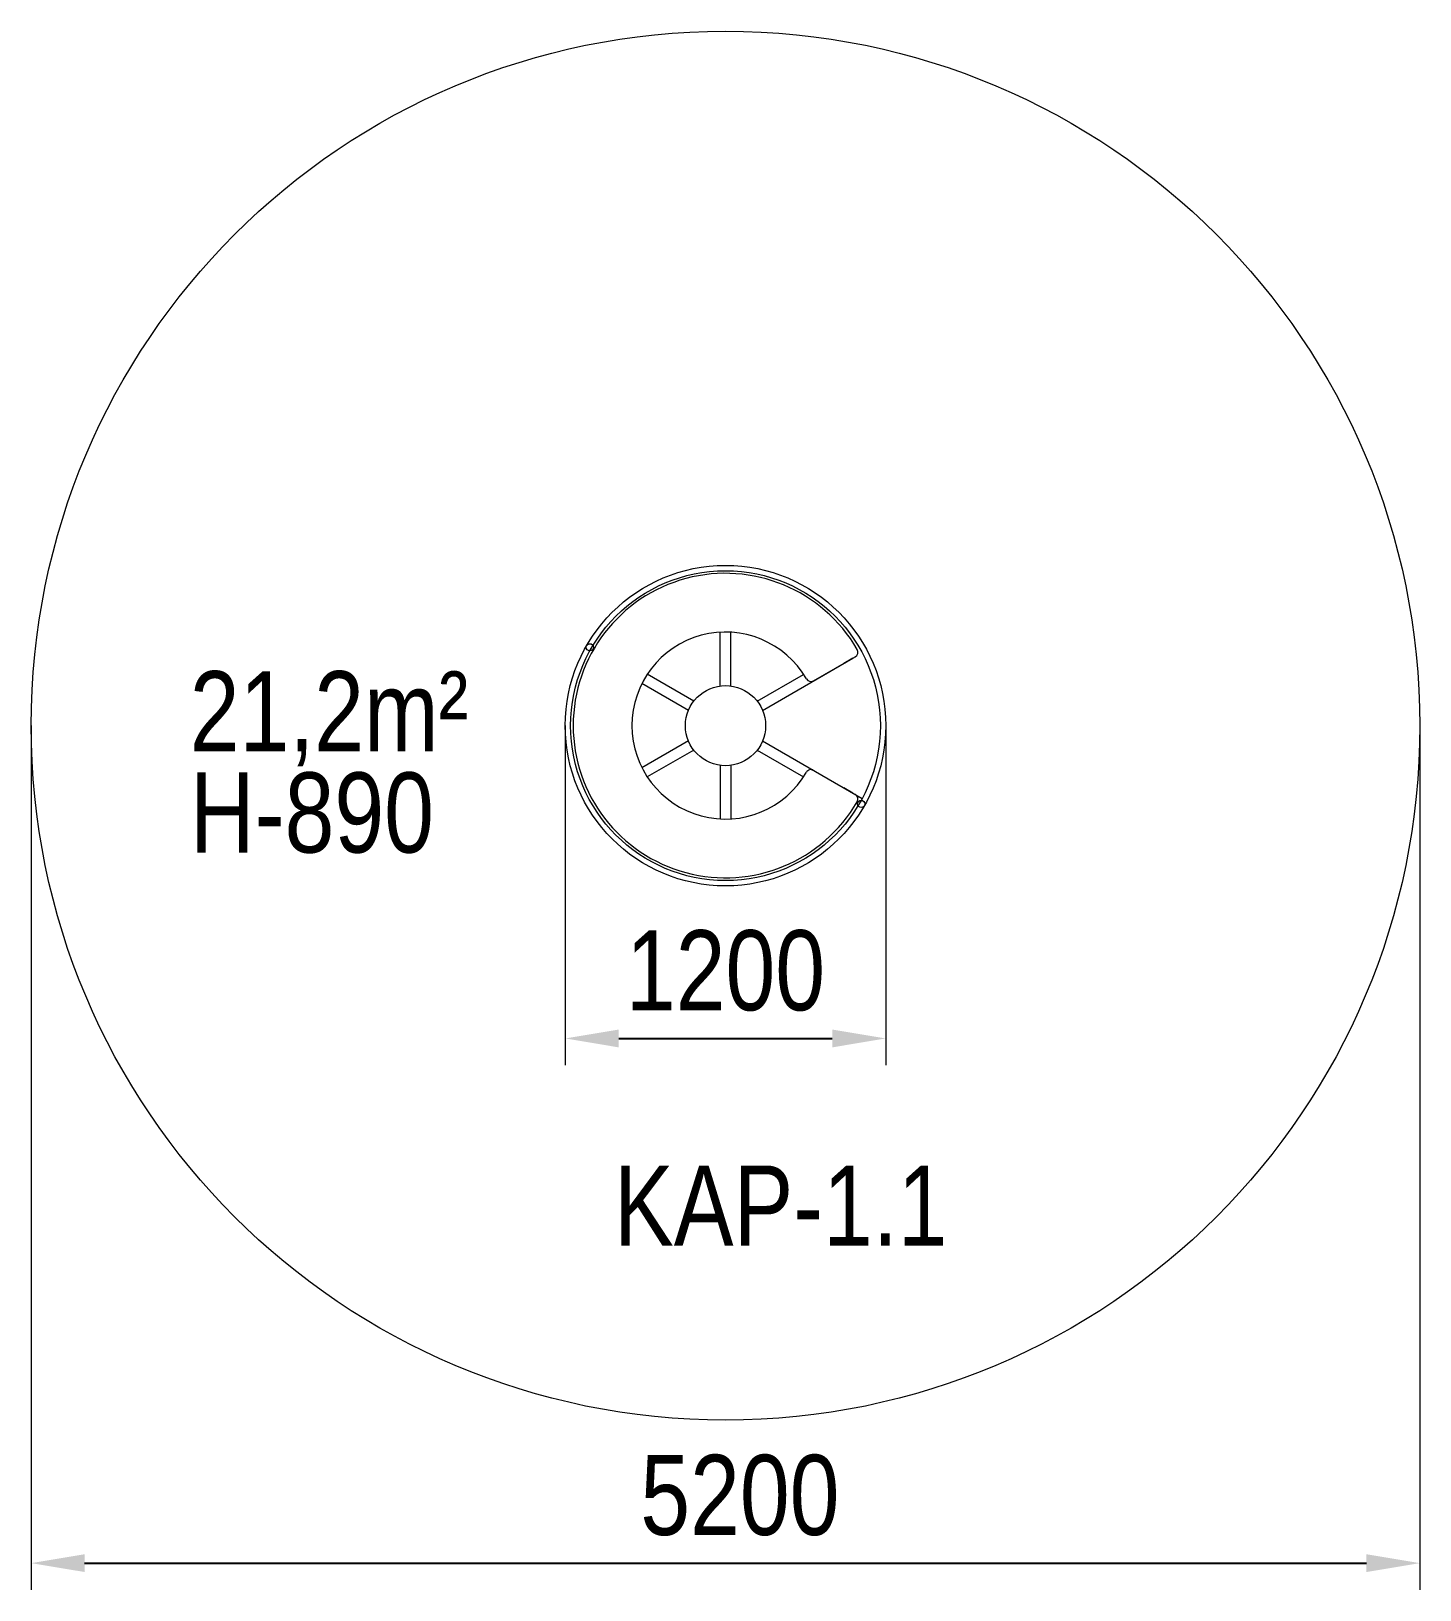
# Model space of a CAD drawing. Header units: millimetres. Extents: x -2514 to 2686, y -3130 to 2705.
import ezdxf

# ---------------------------------------------------------------- set-up
doc = ezdxf.new("R2010")
doc.units = ezdxf.units.MM
for name, color, linetype in [('DIKOM_АРТИКУЛ', 7, 'Continuous'), ('DIKOM_ЗОНА', 80, 'Continuous'), ('DIKOM_ОБЪЕКТ', 7, 'Continuous'), ('DIKOM_РАЗМЕР_ЗОНА', 7, 'Continuous'), ('DIKOM_РАЗМЕР_ОБЪЕКТА', 7, 'Continuous')]:
    doc.layers.add(name, color=color, linetype=linetype)
doc.styles.add('style1', font='arialbd.ttf', dxfattribs={"width": 0.8})
doc.dimstyles.new('1-50', dxfattribs={"dimtxt": 300, "dimasz": 200, "dimexe": 100, "dimexo": 0, "dimgap": 100, "dimtad": 1, "dimtxsty": 'style1', "dimcen": 200, "dimclrd": 7, "dimclre": 7, "dimclrt": 7, "dimadec": 1, "dimazin": 2, "dimtfac": 1, "dimtmove": 0, "dimatfit": 2, "dimfxl": 0, "dimlwd": 25, "dimlwe": 18, "dimarcsym": 0})

# ---------------------------------------------------------------- blocks, each defined once
blk = doc.blocks.new('*D0')
at = {"layer": 'Defpoints', "color": 0, "transparency": 16777216}
for p in [(-2513.5, 105.2), (2686.5, 105.2), (2686.5, -3030.2)]:
    blk.add_point(p, dxfattribs=at)
at = {"layer": 'DIKOM_РАЗМЕР_ЗОНА', "color": 7, "lineweight": 18, "transparency": 16777216}
for p, q in [((-2513.5, 105.2), (-2513.5, -3130.2)), ((2686.5, 105.2), (2686.5, -3130.2))]:
    blk.add_line(p, q, dxfattribs=at)
at = {"layer": 'DIKOM_РАЗМЕР_ЗОНА', "color": 7, "lineweight": 25, "transparency": 16777216}
blk.add_line((-2313.5, -3030.2), (2486.5, -3030.2), dxfattribs=at)
at = {"layer": 'DIKOM_РАЗМЕР_ЗОНА', "color": 7, "transparency": 16777216}
for points in [[(-2313.5, -2996.9), (-2313.5, -3063.5), (-2513.5, -3030.2)], [(2486.5, -2996.9), (2486.5, -3063.5), (2686.5, -3030.2)]]:
    blk.add_solid(points, dxfattribs=at)
at = {"layer": 'DIKOM_РАЗМЕР_ЗОНА', "color": 7, "transparency": 16777216, "insert": (140.4, -2777), "char_height": 300, "attachment_point": 5, "style": 'style1'}
blk.add_mtext('{\\fArial|b0|i0|c204|p34;5200}', dxfattribs=at)
blk = doc.blocks.new('*D1')
at = {"layer": 'Defpoints', "color": 0, "transparency": 16777216}
for p in [(-513.5, 105.2), (686.5, 105.2), (686.5, -1065.9)]:
    blk.add_point(p, dxfattribs=at)
at = {"layer": 'DIKOM_РАЗМЕР_ОБЪЕКТА', "color": 7, "lineweight": 18, "transparency": 16777216}
for p, q in [((-513.5, 105.2), (-513.5, -1165.9)), ((686.5, 105.2), (686.5, -1165.9))]:
    blk.add_line(p, q, dxfattribs=at)
at = {"layer": 'DIKOM_РАЗМЕР_ОБЪЕКТА', "color": 7, "lineweight": 25, "transparency": 16777216}
blk.add_line((-313.5, -1065.9), (486.5, -1065.9), dxfattribs=at)
at = {"layer": 'DIKOM_РАЗМЕР_ОБЪЕКТА', "color": 7, "transparency": 16777216}
for points in [[(-313.5, -1032.6), (-313.5, -1099.3), (-513.5, -1065.9)], [(486.5, -1032.6), (486.5, -1099.3), (686.5, -1065.9)]]:
    blk.add_solid(points, dxfattribs=at)
at = {"layer": 'DIKOM_РАЗМЕР_ОБЪЕКТА', "color": 7, "transparency": 16777216, "insert": (86.5, -812.8), "char_height": 300, "attachment_point": 5, "style": 'style1'}
blk.add_mtext('{\\fArial|b0|i0|c204|p34;1200}', dxfattribs=at)

msp = doc.modelspace()

# ---------------------------------------------------------------- linework, layer by layer
at = {"layer": 'DIKOM_ЗОНА', "color": 3, "lineweight": 15}
msp.add_circle((86.489, 105.191), 2600, dxfattribs=at)
at = {"layer": 'DIKOM_ОБЪЕКТ', "color": 7, "linetype": 'Continuous', "lineweight": 15}
for p, q in [((66.489, 253.851), (66.489, 454.872)), ((106.489, 253.851), (106.489, 454.826)), ((225.233, 162.201), (563.844, 357.698)), ((416.519, 273.101), (572.404, 363.101)), ((563.844, 357.698), (529.203, 337.698)), ((-32.255, 196.842), (-206.524, 297.456)), ((205.233, 196.842), (378.923, 297.121)), ((-52.255, 162.201), (-226.524, 262.815)), ((-52.255, 48.181), (-226.344, -52.33)), ((-32.255, 13.54), (-206.304, -86.948)), ((205.233, 13.54), (378.703, -86.613)), ((225.233, 48.181), (598.485, -167.316)), ((66.489, -43.47), (66.489, -244.029)), ((106.489, -43.47), (106.489, -243.984)), ((416.519, -62.258), (572.404, -152.258)), ((563.844, -147.316), (529.203, -127.316))]:
    msp.add_line(p, q, dxfattribs=at)
for centre, radius in [((86.489, 105.191), 600), ((86.489, 105.191), 580), ((-421.435, 398.441), 13.5), ((86.489, 105.191), 150), ((594.413, -188.059), 13.5)]:
    msp.add_circle(centre, radius, dxfattribs=at)
for centre, radius, start, end in [((86.09, 105.421), 570, 30, 330), ((86.09, 105.421), 350, 30, 330), ((562.404, 380.421), 20, 300, 30), ((406.519, 290.421), 20, 210, 300), ((406.519, -79.579), 20, 60, 150), ((562.404, -169.579), 20, 330, 60)]:
    msp.add_arc(centre, radius, start, end, dxfattribs=at)

# ---------------------------------------------------------------- texts
at = {"layer": 'DIKOM_АРТИКУЛ', "insert": (-330.617, -1541.735), "char_height": 300, "width": 1537.52147, "attachment_point": 1, "style": 'style1'}
msp.add_mtext('{\\fArial|b0|i0|c204|p34;KAР-1.1}', dxfattribs=at)
at = {"layer": 'DIKOM_РАЗМЕР_ОБЪЕКТА', "char_height": 300, "width": 1216.94852, "attachment_point": 1, "style": 'style1'}
for s, insert in [('{\\fArial|b0|i0|c204|p34;21,2m²}', (-1919.597, 309.124)), ('{\\fArial|b0|i0|c204|p34;H-890}', (-1918.222, -70.004))]:
    msp.add_mtext(s, dxfattribs=dict(at, insert=insert))

# ---------------------------------------------------------------- dimensions: what is measured, and where the dimension line sits
at = {"layer": 'DIKOM_РАЗМЕР_ЗОНА'}
dim = msp.add_linear_dim(base=(2686.489, -3030.196), p1=(-2513.511, 105.191), p2=(2686.489, 105.191), text='{\\fArial|b0|i0|c204|p34;<>}', dimstyle='1-50', dxfattribs=at)
dim.commit()
dim.dimension.update_dxf_attribs({"geometry": '*D0', "text_midpoint": (140.385, -3030.196), "dimtype": 160})
at = {"layer": 'DIKOM_РАЗМЕР_ОБЪЕКТА'}
dim = msp.add_linear_dim(base=(686.489, -1065.946), p1=(-513.511, 105.191), p2=(686.489, 105.191), text='{\\fArial|b0|i0|c204|p34;<>}', dimstyle='1-50', dxfattribs=at)
dim.commit()
dim.dimension.update_dxf_attribs({"geometry": '*D1', "text_midpoint": (86.489, -1065.946), "dimtype": 160})

doc.saveas('drawing.dxf')
